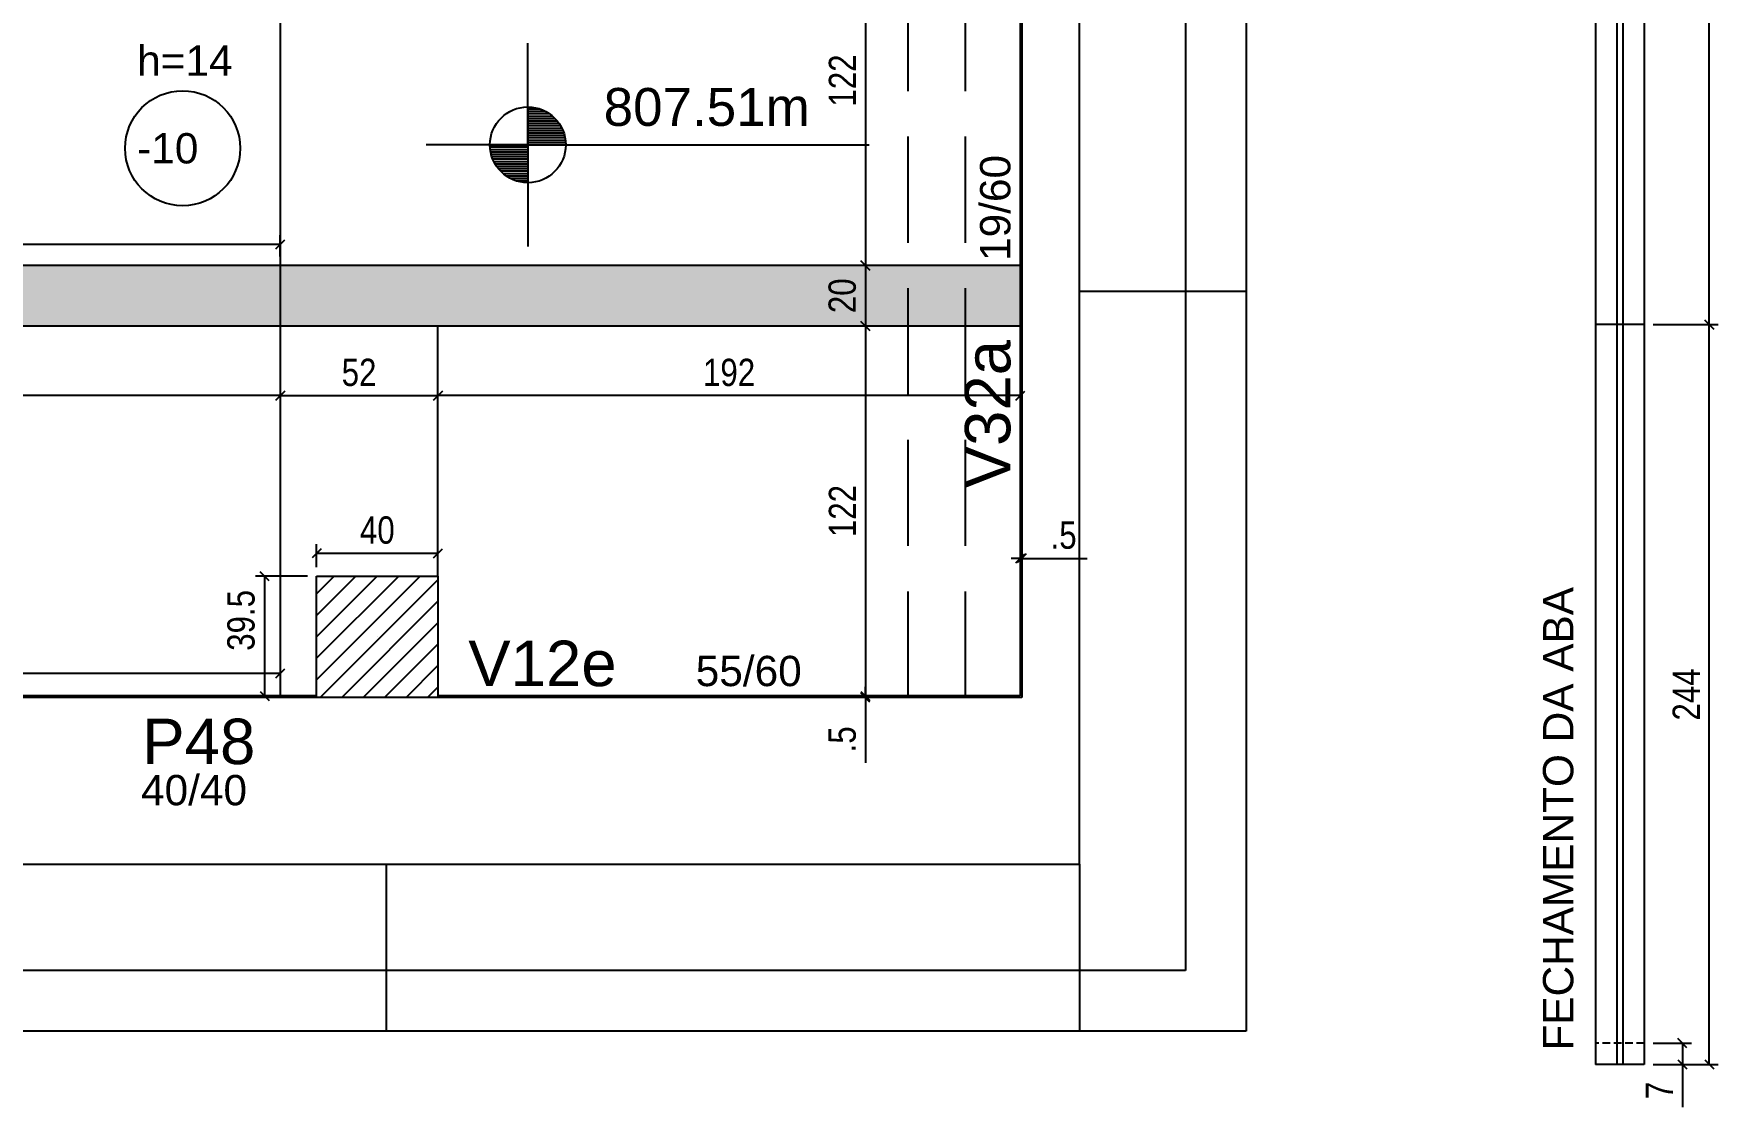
# Model space of a CAD drawing. Extents: x 2487 to 8815, y 325 to 3946.
# Drawn here: x 7608 to 8164, y 1910 to 2264 of the extents above; entities that cross this region are included whole.
import ezdxf

# ---------------------------------------------------------------- set-up
doc = ezdxf.new("R2010")
doc.units = 0
doc.linetypes.add('ESTILO_TQS_0001', pattern=[1, 0.7, -0.3])
doc.linetypes.add('HIDDEN', pattern=[0.375, 0.25, -0.125])
for name, color, linetype in [('1', 1, 'Continuous'), ('3', 3, 'Continuous'), ('4', 4, 'Continuous'), ('6', 6, 'Continuous'), ('AUX00', 7, 'Continuous'), ('COTA', 241, 'Continuous'), ('Painéis', 200, 'Continuous'), ('Pilares', 5, 'Continuous'), ('SARR_2.2x7', 40, 'Continuous')]:
    doc.layers.add(name, color=color, linetype=linetype)
doc.layers.add('Hachura', color=251, linetype='Continuous', lineweight=9)
doc.styles.add('COTA TECNICA-50', font='techl___.ttf', dxfattribs={"height": 9})
doc.styles.get("Standard").update_dxf_attribs({"font": 'arial.ttf'})
doc.dimstyles.new('COTA PAINEL-50', dxfattribs={"dimtxt": 9, "dimasz": 3, "dimexe": 3, "dimexo": 3, "dimgap": 3, "dimtad": 1, "dimdec": 1, "dimzin": 12, "dimdsep": 46, "dimtxsty": 'COTA TECNICA-50', "dimblk1": 'OBLIQUE', "dimblk2": 'OBLIQUE', "dimsah": 1, "dimcen": 0.9, "dimclrd": 4, "dimclre": 4, "dimclrt": 240, "dimadec": 1, "dimazin": 3, "dimtfac": 1, "dimtdec": 1, "dimtmove": 0, "dimatfit": 3, "dimfxl": 1, "dimtolj": 1, "dimtzin": 12, "dimarcsym": 0})

# ---------------------------------------------------------------- blocks, each defined once
blk = doc.blocks.new('_Oblique')
at = {"color": 0, "linetype": 'ByBlock', "lineweight": -2}
blk.add_line((-0.5, -0.5), (0.5, 0.5), dxfattribs=at)
blk = doc.blocks.new('*D95')
at = {"layer": 'COTA', "color": 4, "lineweight": -2, "transparency": 16777216}
for p, q in [((8142.35, 2412), (8163.8, 2412)), ((8160.8, 2168), (8160.8, 2412)), ((8142.35, 2168), (8163.8, 2168))]:
    blk.add_line(p, q, dxfattribs=at)
at = {"layer": 'Defpoints', "color": 0, "transparency": 16777216}
for p in [(8139.35, 2412), (8160.8, 2412), (8139.35, 2168)]:
    blk.add_point(p, dxfattribs=at)
at = {"layer": 'COTA', "color": 4, "lineweight": -2, "transparency": 16777216, "xscale": 3, "yscale": 3, "zscale": 3}
for p, rotation in [((8160.8, 2412), 90), ((8160.8, 2168), 270)]:
    blk.add_blockref('_Oblique', p, dxfattribs=dict(at, rotation=rotation))
at = {"layer": 'COTA', "color": 240, "transparency": 16777216, "insert": (8153.23, 2290), "char_height": 9, "attachment_point": 5, "rotation": 90, "style": 'COTA TECNICA-50'}
blk.add_mtext('\\A1;244', dxfattribs=at)
blk = doc.blocks.new('*D96')
at = {"layer": 'COTA', "color": 4, "lineweight": -2, "transparency": 16777216}
for p, q in [((8142.35, 2168), (8163.8, 2168)), ((8160.8, 1924), (8160.8, 2168)), ((8142.35, 1924), (8163.8, 1924))]:
    blk.add_line(p, q, dxfattribs=at)
at = {"layer": 'Defpoints', "color": 0, "transparency": 16777216}
for p in [(8139.35, 2168), (8160.8, 2168), (8139.35, 1924)]:
    blk.add_point(p, dxfattribs=at)
at = {"layer": 'COTA', "color": 4, "lineweight": -2, "transparency": 16777216, "xscale": 3, "yscale": 3, "zscale": 3}
for p, rotation in [((8160.8, 2168), 90), ((8160.8, 1924), 270)]:
    blk.add_blockref('_Oblique', p, dxfattribs=dict(at, rotation=rotation))
at = {"layer": 'COTA', "color": 240, "transparency": 16777216, "insert": (8153.23, 2046), "char_height": 9, "attachment_point": 5, "rotation": 90, "style": 'COTA TECNICA-50'}
blk.add_mtext('\\A1;244', dxfattribs=at)
blk = doc.blocks.new('*D268')
at = {"layer": 'COTA', "color": 4, "lineweight": -2, "transparency": 16777216}
for p, q in [((8142.35, 1931), (8154.97, 1931)), ((8151.97, 1931), (8151.97, 1924)), ((8142.35, 1924), (8154.97, 1924)), ((8151.97, 1924), (8151.97, 1909.84))]:
    blk.add_line(p, q, dxfattribs=at)
at = {"layer": 'Defpoints', "color": 0, "transparency": 16777216}
for p in [(8139.35, 1931), (8139.35, 1924), (8151.97, 1924)]:
    blk.add_point(p, dxfattribs=at)
at = {"layer": 'COTA', "color": 4, "lineweight": -2, "transparency": 16777216, "xscale": 3, "yscale": 3, "zscale": 3}
for p, rotation in [((8151.97, 1931), 90), ((8151.97, 1924), 270)]:
    blk.add_blockref('_Oblique', p, dxfattribs=dict(at, rotation=rotation))
at = {"layer": 'COTA', "color": 240, "transparency": 16777216, "insert": (8144.4, 1915.42), "char_height": 9, "attachment_point": 5, "rotation": 90, "style": 'COTA TECNICA-50'}
blk.add_mtext('\\A1;7', dxfattribs=at)
blk = doc.blocks.new('*D316')
at = {"layer": 'COTA', "color": 4, "lineweight": -2, "transparency": 16777216}
blk.add_line((7882.56, 2309.51), (7882.56, 2187.51), dxfattribs=at)
at = {"layer": 'Defpoints', "color": 0, "transparency": 16777216}
for p in [(7882.56, 2309.51), (7882.56, 2187.51), (7882.56, 2187.51)]:
    blk.add_point(p, dxfattribs=at)
at = {"layer": 'COTA', "color": 4, "lineweight": -2, "transparency": 16777216, "xscale": 3, "yscale": 3, "zscale": 3}
for p, rotation in [((7882.56, 2309.51), 90), ((7882.56, 2187.51), 270)]:
    blk.add_blockref('_Oblique', p, dxfattribs=dict(at, rotation=rotation))
at = {"layer": 'COTA', "color": 240, "transparency": 16777216, "insert": (7875.01, 2248.51), "char_height": 9, "attachment_point": 5, "rotation": 90, "style": 'COTA TECNICA-50'}
blk.add_mtext('\\A1;122', dxfattribs=at)
blk = doc.blocks.new('*D317')
at = {"layer": 'COTA', "color": 4, "lineweight": -2, "transparency": 16777216}
blk.add_line((7882.56, 2187.51), (7882.56, 2167.51), dxfattribs=at)
at = {"layer": 'Defpoints', "color": 0, "transparency": 16777216}
for p in [(7882.56, 2187.51), (7882.56, 2167.51), (7882.56, 2167.51)]:
    blk.add_point(p, dxfattribs=at)
at = {"layer": 'COTA', "color": 4, "lineweight": -2, "transparency": 16777216, "xscale": 3, "yscale": 3, "zscale": 3}
for p, rotation in [((7882.56, 2187.51), 90), ((7882.56, 2167.51), 270)]:
    blk.add_blockref('_Oblique', p, dxfattribs=dict(at, rotation=rotation))
at = {"layer": 'COTA', "color": 240, "transparency": 16777216, "insert": (7874.97, 2177.51), "char_height": 9, "attachment_point": 5, "rotation": 90, "style": 'COTA TECNICA-50'}
blk.add_mtext('\\A1;20', dxfattribs=at)
blk = doc.blocks.new('*D318')
at = {"layer": 'COTA', "color": 4, "lineweight": -2, "transparency": 16777216}
blk.add_line((7882.56, 2167.51), (7882.56, 2045.51), dxfattribs=at)
at = {"layer": 'Defpoints', "color": 0, "transparency": 16777216}
for p in [(7882.56, 2167.51), (7882.56, 2045.51), (7882.56, 2045.51)]:
    blk.add_point(p, dxfattribs=at)
at = {"layer": 'COTA', "color": 4, "lineweight": -2, "transparency": 16777216, "xscale": 3, "yscale": 3, "zscale": 3}
for p, rotation in [((7882.56, 2167.51), 90), ((7882.56, 2045.51), 270)]:
    blk.add_blockref('_Oblique', p, dxfattribs=dict(at, rotation=rotation))
at = {"layer": 'COTA', "color": 240, "transparency": 16777216, "insert": (7875.01, 2106.51), "char_height": 9, "attachment_point": 5, "rotation": 90, "style": 'COTA TECNICA-50'}
blk.add_mtext('\\A1;122', dxfattribs=at)
blk = doc.blocks.new('*D319')
at = {"layer": 'COTA', "color": 4, "lineweight": -2, "transparency": 16777216}
for p, q in [((7882.56, 2045.51), (7882.56, 2048.51)), ((7882.56, 2045.51), (7882.56, 2045.01)), ((7882.56, 2045.01), (7882.56, 2023.41))]:
    blk.add_line(p, q, dxfattribs=at)
at = {"layer": 'Defpoints', "color": 0, "transparency": 16777216}
for p in [(7882.56, 2045.51), (7882.56, 2045.01), (7882.56, 2045.01)]:
    blk.add_point(p, dxfattribs=at)
at = {"layer": 'COTA', "color": 4, "lineweight": -2, "transparency": 16777216, "xscale": 3, "yscale": 3, "zscale": 3}
for p, rotation in [((7882.56, 2045.51), 270), ((7882.56, 2045.01), 90)]:
    blk.add_blockref('_Oblique', p, dxfattribs=dict(at, rotation=rotation))
at = {"layer": 'COTA', "color": 240, "transparency": 16777216, "insert": (7874.96, 2031.21), "char_height": 9, "attachment_point": 5, "rotation": 90, "style": 'COTA TECNICA-50'}
blk.add_mtext('\\A1;.5', dxfattribs=at)
blk = doc.blocks.new('*D107')
at = {"layer": 'COTA', "color": 4, "lineweight": -2, "transparency": 16777216}
for p, q in [((7933.62, 2090.91), (7930.62, 2090.91)), ((7933.62, 2090.91), (7934.12, 2090.91)), ((7934.12, 2090.91), (7955.72, 2090.91)), ((7933.62, 2088.09), (7933.62, 2087.91)), ((7934.12, 2088.09), (7934.12, 2087.91))]:
    blk.add_line(p, q, dxfattribs=at)
at = {"layer": 'Defpoints', "color": 0, "transparency": 16777216}
for p in [(7933.62, 2091.09), (7934.12, 2091.09), (7934.12, 2090.91)]:
    blk.add_point(p, dxfattribs=at)
at = {"layer": 'COTA', "color": 4, "lineweight": -2, "transparency": 16777216, "xscale": 3, "yscale": 3, "zscale": 3}
blk.add_blockref('_Oblique', (7933.62, 2090.91), dxfattribs=at)
at = {"layer": 'COTA', "color": 4, "lineweight": -2, "transparency": 16777216, "xscale": 3, "yscale": 3, "zscale": 3, "rotation": 180}
blk.add_blockref('_Oblique', (7934.12, 2090.91), dxfattribs=at)
at = {"layer": 'COTA', "color": 240, "transparency": 16777216, "insert": (7947.92, 2098.51), "char_height": 9, "attachment_point": 5, "style": 'COTA TECNICA-50'}
blk.add_mtext('\\A1;.5', dxfattribs=at)
blk = doc.blocks.new('*D108')
at = {"layer": 'COTA', "color": 4, "lineweight": -2, "transparency": 16777216}
blk.add_line((7933.62, 2144.6), (7741.63, 2144.6), dxfattribs=at)
at = {"layer": 'Defpoints', "color": 0, "transparency": 16777216}
for p in [(7741.63, 2144.6), (7741.63, 2144.6), (7933.62, 2144.6)]:
    blk.add_point(p, dxfattribs=at)
at = {"layer": 'COTA', "color": 4, "lineweight": -2, "transparency": 16777216, "xscale": 3, "yscale": 3, "zscale": 3, "rotation": 180}
blk.add_blockref('_Oblique', (7741.63, 2144.6), dxfattribs=at)
at = {"layer": 'COTA', "color": 4, "lineweight": -2, "transparency": 16777216, "xscale": 3, "yscale": 3, "zscale": 3}
blk.add_blockref('_Oblique', (7933.62, 2144.6), dxfattribs=at)
at = {"layer": 'COTA', "color": 240, "transparency": 16777216, "insert": (7837.62, 2152.18), "char_height": 9, "attachment_point": 5, "style": 'COTA TECNICA-50'}
blk.add_mtext('\\A1;192', dxfattribs=at)
blk = doc.blocks.new('*D109')
at = {"layer": 'COTA', "color": 4, "lineweight": -2, "transparency": 16777216}
for p, q in [((7689.62, 2052.95), (7445.62, 2052.95)), ((7445.62, 2051.45), (7445.62, 2049.95))]:
    blk.add_line(p, q, dxfattribs=at)
at = {"layer": 'Defpoints', "color": 0, "transparency": 16777216}
for p in [(7445.62, 2054.45), (7445.62, 2052.95), (7689.62, 2052.95)]:
    blk.add_point(p, dxfattribs=at)
at = {"layer": 'COTA', "color": 4, "lineweight": -2, "transparency": 16777216, "xscale": 3, "yscale": 3, "zscale": 3, "rotation": 180}
blk.add_blockref('_Oblique', (7445.62, 2052.95), dxfattribs=at)
at = {"layer": 'COTA', "color": 4, "lineweight": -2, "transparency": 16777216, "xscale": 3, "yscale": 3, "zscale": 3}
blk.add_blockref('_Oblique', (7689.62, 2052.95), dxfattribs=at)
at = {"layer": 'COTA', "color": 240, "transparency": 16777216, "insert": (7567.62, 2060.52), "char_height": 9, "attachment_point": 5, "style": 'COTA TECNICA-50'}
blk.add_mtext('\\A1;244', dxfattribs=at)
blk = doc.blocks.new('*D326')
at = {"layer": 'COTA', "color": 4, "lineweight": -2, "transparency": 16777216}
for p, q in [((7472.11, 2190.51), (7472.11, 2197.51)), ((7472.11, 2194.51), (7689.62, 2194.51)), ((7689.62, 2190.51), (7689.62, 2197.51))]:
    blk.add_line(p, q, dxfattribs=at)
at = {"layer": 'Defpoints', "color": 0, "transparency": 16777216}
for p in [(7689.62, 2194.51), (7472.11, 2187.51), (7689.62, 2187.51)]:
    blk.add_point(p, dxfattribs=at)
at = {"layer": 'COTA', "color": 4, "lineweight": -2, "transparency": 16777216, "xscale": 3, "yscale": 3, "zscale": 3, "rotation": 180}
blk.add_blockref('_Oblique', (7472.11, 2194.51), dxfattribs=at)
at = {"layer": 'COTA', "color": 4, "lineweight": -2, "transparency": 16777216, "xscale": 3, "yscale": 3, "zscale": 3}
blk.add_blockref('_Oblique', (7689.62, 2194.51), dxfattribs=at)
at = {"layer": 'COTA', "color": 240, "transparency": 16777216, "insert": (7580.86, 2202.1), "char_height": 9, "attachment_point": 5, "style": 'COTA TECNICA-50'}
blk.add_mtext('\\A1;217.5', dxfattribs=at)
blk = doc.blocks.new('*D327')
at = {"layer": 'COTA', "color": 4, "lineweight": -2, "transparency": 16777216}
for p, q in [((7449.18, 2164.51), (7449.18, 2141.6)), ((7689.62, 2164.51), (7689.62, 2141.6)), ((7689.62, 2144.6), (7449.18, 2144.6))]:
    blk.add_line(p, q, dxfattribs=at)
at = {"layer": 'Defpoints', "color": 0, "transparency": 16777216}
for p in [(7449.18, 2167.51), (7689.62, 2167.51), (7449.18, 2144.6)]:
    blk.add_point(p, dxfattribs=at)
at = {"layer": 'COTA', "color": 4, "lineweight": -2, "transparency": 16777216, "xscale": 3, "yscale": 3, "zscale": 3, "rotation": 180}
blk.add_blockref('_Oblique', (7449.18, 2144.6), dxfattribs=at)
at = {"layer": 'COTA', "color": 4, "lineweight": -2, "transparency": 16777216, "xscale": 3, "yscale": 3, "zscale": 3}
blk.add_blockref('_Oblique', (7689.62, 2144.6), dxfattribs=at)
at = {"layer": 'COTA', "color": 240, "transparency": 16777216, "insert": (7569.4, 2152.19), "char_height": 9, "attachment_point": 5, "style": 'COTA TECNICA-50'}
blk.add_mtext('\\A1;240.4', dxfattribs=at)
blk = doc.blocks.new('*D359')
at = {"layer": 'COTA', "color": 4, "lineweight": -2, "transparency": 16777216}
blk.add_line((7689.62, 2144.6), (7741.63, 2144.6), dxfattribs=at)
at = {"layer": 'Defpoints', "color": 0, "transparency": 16777216}
for p in [(7689.62, 2144.6), (7741.63, 2144.6), (7741.63, 2144.6)]:
    blk.add_point(p, dxfattribs=at)
at = {"layer": 'COTA', "color": 4, "lineweight": -2, "transparency": 16777216, "xscale": 3, "yscale": 3, "zscale": 3, "rotation": 180}
blk.add_blockref('_Oblique', (7689.62, 2144.6), dxfattribs=at)
at = {"layer": 'COTA', "color": 4, "lineweight": -2, "transparency": 16777216, "xscale": 3, "yscale": 3, "zscale": 3}
blk.add_blockref('_Oblique', (7741.63, 2144.6), dxfattribs=at)
at = {"layer": 'COTA', "color": 240, "transparency": 16777216, "insert": (7715.62, 2152.2), "char_height": 9, "attachment_point": 5, "style": 'COTA TECNICA-50'}
blk.add_mtext('\\A1;52', dxfattribs=at)
blk = doc.blocks.new('*D360')
at = {"layer": 'COTA', "color": 4, "lineweight": -2, "transparency": 16777216}
for p, q in [((7701.63, 2088.01), (7701.63, 2095.59)), ((7741.63, 2088.01), (7741.63, 2095.59)), ((7701.63, 2092.59), (7741.63, 2092.59))]:
    blk.add_line(p, q, dxfattribs=at)
at = {"layer": 'Defpoints', "color": 0, "transparency": 16777216}
for p in [(7741.63, 2092.59), (7701.63, 2085.01), (7741.63, 2085.01)]:
    blk.add_point(p, dxfattribs=at)
at = {"layer": 'COTA', "color": 4, "lineweight": -2, "transparency": 16777216, "xscale": 3, "yscale": 3, "zscale": 3, "rotation": 180}
blk.add_blockref('_Oblique', (7701.63, 2092.59), dxfattribs=at)
at = {"layer": 'COTA', "color": 4, "lineweight": -2, "transparency": 16777216, "xscale": 3, "yscale": 3, "zscale": 3}
blk.add_blockref('_Oblique', (7741.63, 2092.59), dxfattribs=at)
at = {"layer": 'COTA', "color": 240, "transparency": 16777216, "insert": (7721.63, 2100.18), "char_height": 9, "attachment_point": 5, "style": 'COTA TECNICA-50'}
blk.add_mtext('\\A1;40', dxfattribs=at)
blk = doc.blocks.new('*D361')
at = {"layer": 'COTA', "color": 4, "lineweight": -2, "transparency": 16777216}
for p, q in [((7698.63, 2085.01), (7681.46, 2085.01)), ((7684.46, 2085.01), (7684.46, 2045.51)), ((7698.63, 2045.51), (7681.46, 2045.51))]:
    blk.add_line(p, q, dxfattribs=at)
at = {"layer": 'Defpoints', "color": 0, "transparency": 16777216}
for p in [(7701.63, 2085.01), (7684.46, 2045.51), (7701.63, 2045.51)]:
    blk.add_point(p, dxfattribs=at)
at = {"layer": 'COTA', "color": 4, "lineweight": -2, "transparency": 16777216, "xscale": 3, "yscale": 3, "zscale": 3}
for p, rotation in [((7684.46, 2085.01), 90), ((7684.46, 2045.51), 270)]:
    blk.add_blockref('_Oblique', p, dxfattribs=dict(at, rotation=rotation))
at = {"layer": 'COTA', "color": 240, "transparency": 16777216, "insert": (7676.73, 2070.45), "char_height": 9, "attachment_point": 5, "rotation": 90, "style": 'COTA TECNICA-50'}
blk.add_mtext('\\A1;39.5', dxfattribs=at)

msp = doc.modelspace()

# ---------------------------------------------------------------- hatches: boundary and pattern name
at = {"layer": 'Hachura', "linetype": 'ByBlock'}
h = msp.add_hatch(color=256, dxfattribs=at)
h.dxf.hatch_style = 1
h.paths.add_polyline_path([(7472.11, 2187.51), (7449.14, 2167.47), (7933.62, 2167.47), (7933.62, 2187.51)])

# ---------------------------------------------------------------- linework, layer by layer
at = {"layer": '1', "color": 3, "linetype": 'Continuous'}
for p, q in [((7988.13, 2950), (7988.13, 1955.01)), ((7988.13, 1955.01), (5792.62, 1955.01))]:
    msp.add_line(p, q, dxfattribs=at)
at = {"layer": '1', "linetype": 'Continuous'}
for p, q in [((7771.27, 2227.29), (7771.27, 2260.85)), ((7771.27, 2239.79), (7771.27, 2214.79)), ((7771.27, 2239.18), (7775.11, 2239.18)), ((7771.27, 2238.39), (7777.01, 2238.39)), ((7771.27, 2237.59), (7778.34, 2237.59)), ((7771.27, 2236.8), (7779.37, 2236.8)), ((7771.27, 2236.01), (7780.22, 2236.01)), ((7771.27, 2235.22), (7780.93, 2235.22)), ((7771.27, 2234.42), (7781.53, 2234.42)), ((7771.27, 2233.63), (7782.04, 2233.63)), ((7771.27, 2232.84), (7782.47, 2232.84)), ((7771.27, 2232.04), (7782.82, 2232.04)), ((7771.27, 2231.25), (7783.12, 2231.25)), ((7771.27, 2230.46), (7783.36, 2230.46)), ((7771.27, 2229.67), (7783.54, 2229.67)), ((7771.27, 2228.87), (7783.66, 2228.87)), ((7771.27, 2228.08), (7783.77, 2228.08)), ((7771.27, 2227.29), (7737.71, 2227.29)), ((7758.77, 2227.29), (7783.77, 2227.29)), ((7771.27, 2226.49), (7758.77, 2226.49)), ((7771.27, 2225.7), (7758.87, 2225.7)), ((7771.27, 2224.91), (7758.99, 2224.91)), ((7771.27, 2224.12), (7759.17, 2224.12)), ((7771.27, 2223.32), (7759.41, 2223.32)), ((7771.27, 2222.53), (7759.71, 2222.53)), ((7771.27, 2227.29), (7883.77, 2227.29)), ((7771.27, 2227.29), (7771.27, 2193.73)), ((7771.27, 2221.74), (7760.06, 2221.74)), ((7771.27, 2220.94), (7760.49, 2220.94)), ((7771.27, 2220.15), (7761, 2220.15)), ((7771.27, 2219.36), (7761.6, 2219.36)), ((7771.27, 2218.57), (7762.31, 2218.57)), ((7771.27, 2217.77), (7763.16, 2217.77)), ((7771.27, 2216.98), (7764.19, 2216.98)), ((7771.27, 2216.19), (7765.52, 2216.19)), ((7771.27, 2215.39), (7767.42, 2215.39)), ((7896.62, 2045.01), (7896.62, 2045.01)), ((7896.62, 2045.01), (7896.62, 2045.01)), ((7915.62, 2045.01), (7915.62, 2045.01)), ((7915.62, 2045.01), (7915.62, 2045.01)), ((7934.12, 2045.01), (7934.12, 2045.01)), ((7934.12, 2045.01), (7934.12, 2045.01)), ((7934.12, 2045.01), (7934.12, 2045.01)), ((7934.12, 2045.01), (7934.12, 2045.01)), ((7953.12, 1990.01), (7953.12, 1990.01)), ((7953.12, 1990.01), (7953.12, 1990.01)), ((7953.12, 1990.01), (7953.12, 1990.01)), ((7953.12, 1990.01), (7953.12, 1990.01)), ((7988.13, 1955.01), (7988.13, 1955.01)), ((7988.13, 1955.01), (7988.13, 1955.01)), ((7988.13, 1955.01), (7988.13, 1955.01))]:
    msp.add_line(p, q, dxfattribs=at)
at = {"layer": '1', "color": 8, "linetype": 'Continuous'}
for p, q in [((7701.63, 2050.89), (7735.75, 2085.01)), ((7701.63, 2057.96), (7728.68, 2085.01)), ((7701.63, 2065.03), (7721.61, 2085.01)), ((7701.63, 2072.1), (7714.54, 2085.01)), ((7701.63, 2079.18), (7707.46, 2085.01)), ((7702.82, 2045.01), (7741.63, 2083.82)), ((7709.89, 2045.01), (7741.63, 2076.75)), ((7716.96, 2045.01), (7741.63, 2069.68)), ((7721.62, 2065.02), (7721.62, 2065.02)), ((7724.03, 2045.01), (7741.63, 2062.61)), ((7731.1, 2045.01), (7741.63, 2055.54)), ((7701.63, 2045.01), (7701.63, 2045.01)), ((7701.63, 2045.01), (7701.63, 2045.01)), ((7738.18, 2045.01), (7741.63, 2048.47)), ((7741.63, 2045.01), (7741.63, 2045.01)), ((7741.63, 2045.01), (7741.63, 2045.01))]:
    msp.add_line(p, q, dxfattribs=at)
at = {"layer": '1', "color": 3, "linetype": 'Continuous'}
for points in [[(7953.12, 1990.01), (7953.12, 2611.52)], [(7934.12, 2590.62), (7934.12, 2045.01)], [(7701.63, 2045.01), (7308.78, 2045.01)], [(7934.12, 2045.01), (7741.63, 2045.01)], [(5811.62, 1990.01), (7953.12, 1990.01)]]:
    msp.add_lwpolyline(points, dxfattribs=at)
at = {"layer": '1', "linetype": 'Continuous'}
msp.add_circle((7771.27, 2227.29), 12.5, dxfattribs=at)
at = {"layer": '3', "color": 5, "linetype": 'ESTILO_TQS_0001', "ltscale": 50}
for p, q in [((7896.62, 2045.01), (7896.62, 2860)), ((7915.62, 2045.01), (7915.62, 2860))]:
    msp.add_line(p, q, dxfattribs=at)
at = {"layer": '3', "color": 1, "linetype": 'Continuous'}
msp.add_circle((7657.45, 2226.16), 18.97, dxfattribs=at)
at = {"layer": 'Painéis'}
for p, q in [((8123.35, 2981), (8123.35, 1924)), ((8139.35, 2981), (8139.35, 1924)), ((8008.13, 2970), (8008.13, 1935)), ((7953.13, 2179), (8008.13, 2179)), ((7741.63, 2085.01), (7741.63, 2167.51)), ((8139.35, 2168), (8123.35, 2168)), ((7724.62, 1935), (7724.62, 1990)), ((7953.13, 1990), (7953.13, 1935)), ((8008.13, 1935), (5772.62, 1935)), ((8139.35, 1924), (8123.35, 1924))]:
    msp.add_line(p, q, dxfattribs=at)
for points in [[(7933.62, 2590.19), (7933.62, 2045.51)], [(7689.62, 2377.73), (7689.62, 2045.51)], [(7933.62, 2187.51), (7472.11, 2187.51)], [(7933.62, 2167.51), (7449.18, 2167.51)], [(7701.63, 2045.51), (7309.36, 2045.51)], [(7689.62, 2045.01), (7689.62, 2045.01)], [(7933.62, 2045.51), (7741.63, 2045.51)]]:
    msp.add_lwpolyline(points, dxfattribs=at)
at = {"layer": 'Pilares', "linetype": 'Continuous'}
msp.add_lwpolyline([(7701.63, 2085.01), (7741.63, 2085.01), (7741.63, 2045.01), (7701.63, 2045.01), (7701.63, 2085.01)], dxfattribs=at)
at = {"layer": 'SARR_2.2x7', "linetype": 'Continuous'}
for p, q in [((8130.35, 2412), (8130.35, 2168)), ((8132.35, 2412), (8132.35, 2168)), ((8130.35, 2168), (8130.35, 1924)), ((8132.35, 2168), (8132.35, 1924))]:
    msp.add_line(p, q, dxfattribs=at)
at = {"layer": 'SARR_2.2x7', "linetype": 'HIDDEN', "ltscale": 10}
msp.add_line((8139.35, 1931), (8123.35, 1931), dxfattribs=at)

# ---------------------------------------------------------------- texts
at = {"layer": '1', "linetype": 'Continuous'}
msp.add_text('807.51m', height=12.5, dxfattribs=at).set_placement((7796.27, 2233.54))
at = {"layer": '3', "color": 2, "linetype": 'Continuous'}
for s, p in [('h=14', (7642.45, 2250.06)), ('-10', (7642.45, 2221.16)), ('55/60', (7826.62, 2048.76)), ('40/40', (7643.72, 2009.46))]:
    msp.add_text(s, height=10, dxfattribs=at).set_placement(p)
msp.add_text('19/60', height=10, rotation=90, dxfattribs=at).set_placement((7930.37, 2189))
at = {"layer": '4', "linetype": 'Continuous'}
msp.add_text('V32a', height=15, rotation=90, dxfattribs=at).set_placement((7930.37, 2114))
msp.add_text('V12e', height=15, dxfattribs=at).set_placement((7751.62, 2048.76))
at = {"layer": '6', "color": 4, "linetype": 'Continuous'}
msp.add_text('P48', height=15, dxfattribs=at).set_placement((7644.14, 2023.03))
at = {"layer": 'AUX00', "insert": (8105.99, 1928.57), "char_height": 10, "attachment_point": 1, "rotation": 90}
msp.add_mtext_dynamic_manual_height_columns('\\A1;FECHAMENTO DA ABA', width=173.5952, gutter_width=12.5, heights=[0], dxfattribs=at)

# ---------------------------------------------------------------- dimensions: what is measured, and where the dimension line sits
at = {"layer": 'COTA'}
for base, p1, p2, picture, middle in [((8160.8, 2412), (8139.35, 2168), (8139.35, 2412), '*D95', (8153.23, 2290)), ((8160.8, 2168), (8139.35, 1924), (8139.35, 2168), '*D96', (8153.23, 2046)), ((7882.56, 2045.01), (7882.56, 2045.51), (7882.56, 2045.01), '*D319', (7874.96, 2031.21)), ((8151.97, 1924), (8139.35, 1931), (8139.35, 1924), '*D268', (8144.4, 1915.42))]:
    dim = msp.add_linear_dim(base=base, p1=p1, p2=p2, angle=90, dimstyle='COTA PAINEL-50', dxfattribs=at)
    dim.commit()
    dim.dimension.update_dxf_attribs({"geometry": picture, "text_midpoint": middle})
for base, p1, p2, picture, middle in [((7882.56, 2187.51), (7882.56, 2309.51), (7882.56, 2187.51), '*D316', (7875.01, 2248.51)), ((7882.56, 2167.51), (7882.56, 2187.51), (7882.56, 2167.51), '*D317', (7874.97, 2177.51)), ((7882.56, 2045.51), (7882.56, 2167.51), (7882.56, 2045.51), '*D318', (7875.01, 2106.51))]:
    dim = msp.add_linear_dim(base=base, p1=p1, p2=p2, angle=90, dimstyle='COTA PAINEL-50', override={"dimtmove": 1}, dxfattribs=at)
    dim.commit()
    dim.dimension.update_dxf_attribs({"geometry": picture, "text_midpoint": middle})
for base, p1, p2, picture, middle in [((7689.62, 2194.51), (7472.11, 2187.51), (7689.62, 2187.51), '*D326', (7580.86, 2202.1)), ((7449.18, 2144.6), (7689.62, 2167.51), (7449.18, 2167.51), '*D327', (7569.4, 2152.19)), ((7741.63, 2144.6), (7689.62, 2144.6), (7741.63, 2144.6), '*D359', (7715.62, 2152.2)), ((7741.63, 2144.6), (7933.62, 2144.6), (7741.63, 2144.6), '*D108', (7837.62, 2152.18)), ((7741.63, 2092.59), (7701.63, 2085.01), (7741.63, 2085.01), '*D360', (7721.63, 2100.18)), ((7934.12, 2090.91), (7933.62, 2091.09), (7934.12, 2091.09), '*D107', (7947.92, 2098.51)), ((7445.62, 2052.95), (7689.62, 2052.95), (7445.62, 2054.45), '*D109', (7567.62, 2060.52))]:
    dim = msp.add_linear_dim(base=base, p1=p1, p2=p2, dimstyle='COTA PAINEL-50', dxfattribs=at)
    dim.commit()
    dim.dimension.update_dxf_attribs({"geometry": picture, "text_midpoint": middle})
dim = msp.add_linear_dim(base=(7684.46, 2045.51), p1=(7701.63, 2085.01), p2=(7701.63, 2045.51), angle=90, dimstyle='COTA PAINEL-50', dxfattribs=at)
dim.commit()
dim.dimension.update_dxf_attribs({"geometry": '*D361', "text_midpoint": (7684.46, 2070.45), "dimtype": 160})

doc.saveas('drawing.dxf')
